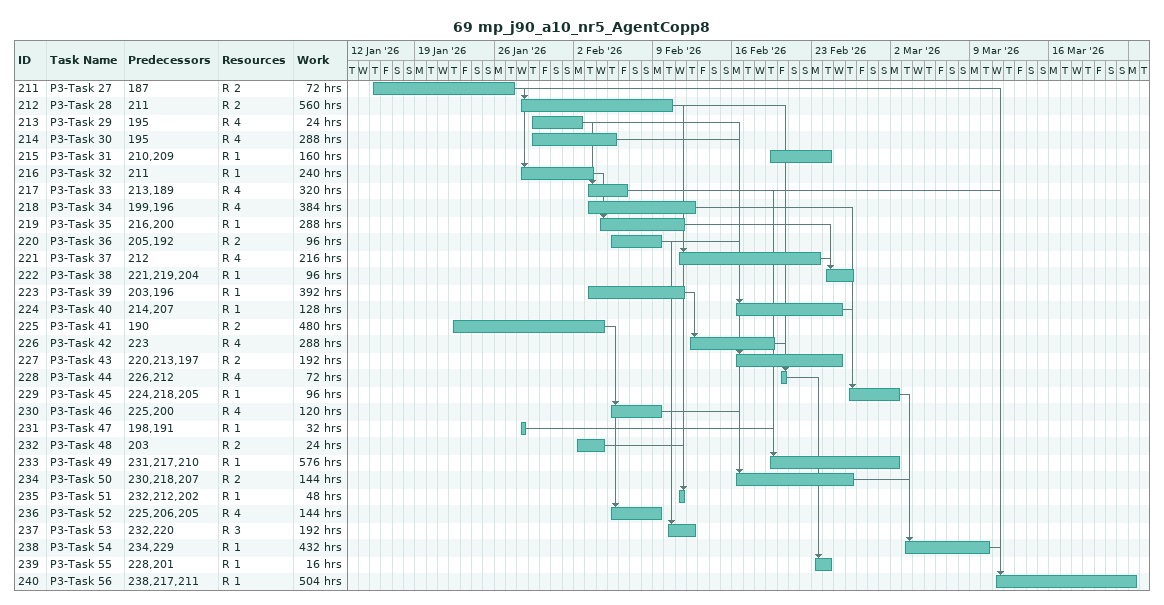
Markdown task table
69 mp_j90_a10_nr5_AgentCopp8

| ID | Task | Start | Finish | Predecessors | Resources | Work (h) |
|---|---|---|---|---|---|---|
| 211 | P3-Task 27 | 2026-01-15 | 2026-01-27 | 187 | R 2 | 72 |
| 212 | P3-Task 28 | 2026-01-28 | 2026-02-10 | 211 | R 2 | 560 |
| 213 | P3-Task 29 | 2026-01-29 | 2026-02-02 | 195 | R 4 | 24 |
| 214 | P3-Task 30 | 2026-01-29 | 2026-02-05 | 195 | R 4 | 288 |
| 215 | P3-Task 31 | 2026-02-19 | 2026-02-24 | 210, 209 | R 1 | 160 |
| 216 | P3-Task 32 | 2026-01-28 | 2026-02-03 | 211 | R 1 | 240 |
| 217 | P3-Task 33 | 2026-02-03 | 2026-02-06 | 213, 189 | R 4 | 320 |
| 218 | P3-Task 34 | 2026-02-03 | 2026-02-12 | 199, 196 | R 4 | 384 |
| 219 | P3-Task 35 | 2026-02-04 | 2026-02-11 | 216, 200 | R 1 | 288 |
| 220 | P3-Task 36 | 2026-02-05 | 2026-02-09 | 205, 192 | R 2 | 96 |
| 221 | P3-Task 37 | 2026-02-11 | 2026-02-23 | 212 | R 4 | 216 |
| 222 | P3-Task 38 | 2026-02-24 | 2026-02-26 | 221, 219, 204 | R 1 | 96 |
| 223 | P3-Task 39 | 2026-02-03 | 2026-02-11 | 203, 196 | R 1 | 392 |
| 224 | P3-Task 40 | 2026-02-16 | 2026-02-25 | 214, 207 | R 1 | 128 |
| 225 | P3-Task 41 | 2026-01-22 | 2026-02-04 | 190 | R 2 | 480 |
| 226 | P3-Task 42 | 2026-02-12 | 2026-02-19 | 223 | R 4 | 288 |
| 227 | P3-Task 43 | 2026-02-16 | 2026-02-25 | 220, 213, 197 | R 2 | 192 |
| 228 | P3-Task 44 | 2026-02-20 | 2026-02-20 | 226, 212 | R 4 | 72 |
| 229 | P3-Task 45 | 2026-02-26 | 2026-03-02 | 224, 218, 205 | R 1 | 96 |
| 230 | P3-Task 46 | 2026-02-05 | 2026-02-09 | 225, 200 | R 4 | 120 |
| 231 | P3-Task 47 | 2026-01-28 | 2026-01-28 | 198, 191 | R 1 | 32 |
| 232 | P3-Task 48 | 2026-02-02 | 2026-02-04 | 203 | R 2 | 24 |
| 233 | P3-Task 49 | 2026-02-19 | 2026-03-02 | 231, 217, 210 | R 1 | 576 |
| 234 | P3-Task 50 | 2026-02-16 | 2026-02-26 | 230, 218, 207 | R 2 | 144 |
| 235 | P3-Task 51 | 2026-02-11 | 2026-02-11 | 232, 212, 202 | R 1 | 48 |
| 236 | P3-Task 52 | 2026-02-05 | 2026-02-09 | 225, 206, 205 | R 4 | 144 |
| 237 | P3-Task 53 | 2026-02-10 | 2026-02-12 | 232, 220 | R 3 | 192 |
| 238 | P3-Task 54 | 2026-03-03 | 2026-03-10 | 234, 229 | R 1 | 432 |
| 239 | P3-Task 55 | 2026-02-23 | 2026-02-24 | 228, 201 | R 1 | 16 |
| 240 | P3-Task 56 | 2026-03-11 | 2026-03-23 | 238, 217, 211 | R 1 | 504 |
